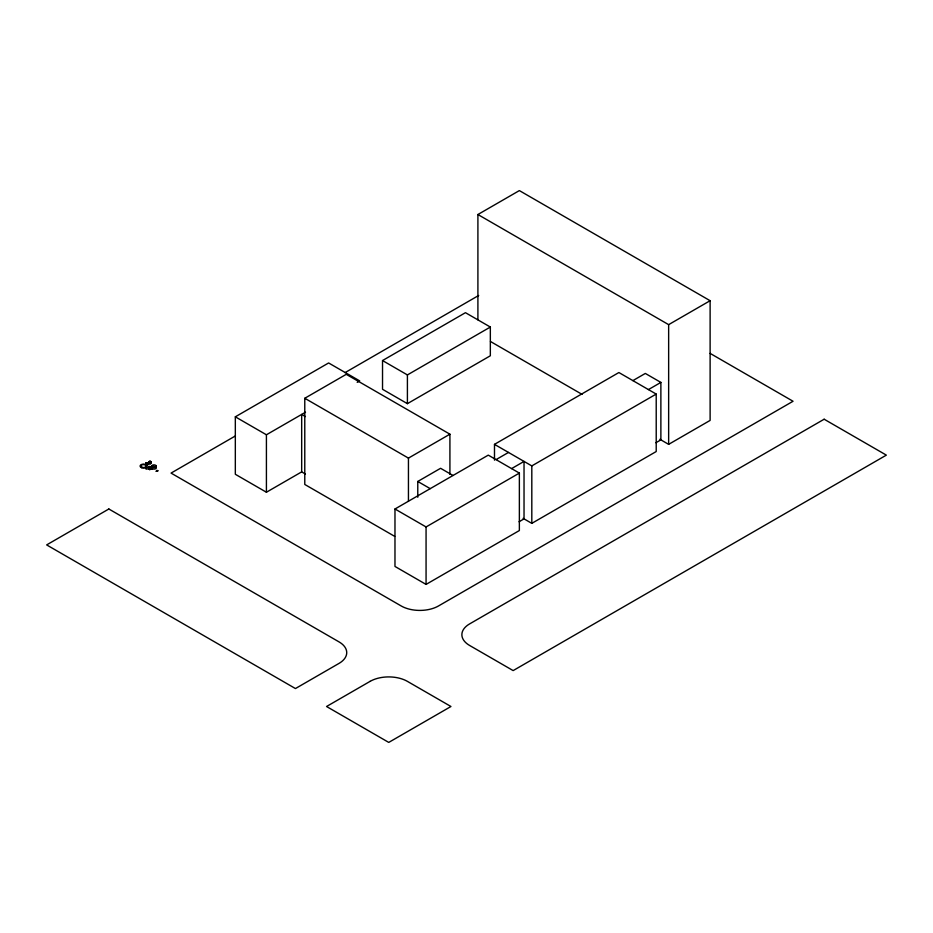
<?xml version="1.0" encoding="UTF-8"?>
<svg xmlns="http://www.w3.org/2000/svg" width="933" height="933" viewBox="0 0 933 933"><rect width="100%" height="100%" fill="white"/><g stroke="black" fill="none" stroke-linecap="round" stroke-linejoin="round"><path stroke-width="1.4" d="M148.93 469.042L148.79 467.211L148.93 469.042L149.781 469.521L151.309 468.553M477.906 319.809L477.906 214.52L519.366 190.589L710.118 300.706L710.118 420.41L668.646 444.353L659.864 439.28M146.329 462.861L148.405 463.001L148.405 464.447L147.157 465.159L145.91 464.447L145.91 463.001L147.985 462.861M148.744 461.8L149.991 461.089L151.239 461.8L151.239 463.246L149.991 463.958L148.744 463.246L148.744 461.8L149.991 462.523L151.239 461.8M148.405 463.001L147.157 463.724L145.91 463.001M149.991 463.246L151.239 462.523M301.721 471.853L266.418 492.239L235.326 474.279L235.326 416.818L328.626 362.96L359.718 380.909L357.199 382.367M148.79 467.211C150.446 465.462 150.388 468.553 148.79 468.273M150.586 467.001L148.58 466.955L149.548 466.395C153.444 466.663 150.108 469.672 148.93 467.981M151.927 468.972L151.694 468.016L151.613 468.774M235.349 435.956L171.054 473.089L401.19 605.96A26.392 15.231 0 0 0 438.51 605.96L793.05 401.26L710.118 353.385M345.047 372.629L478.687 295.469M394.706 536.37L304.776 484.46L304.776 398.274L346.248 374.331L449.916 434.183L449.916 474.396M382.53 360.558L465.462 312.683L490.338 327.051L490.338 355.776L407.406 403.662L382.53 389.294L382.53 360.558L407.406 374.926L490.338 327.051M235.326 416.818L266.418 434.778L305.511 412.211M304.776 398.274L408.444 458.115L449.916 434.183M477.906 214.52L668.646 324.649L710.118 300.706M417.774 497.266L417.774 481.463L440.586 468.296L453.018 475.48M494.49 460.156L494.49 444.353L618.894 372.535L656.214 394.076L656.214 451.537L531.81 523.355L523.098 518.328M394.974 508.998L488.274 455.129L519.366 473.089L519.366 530.539L426.066 584.408L394.974 566.448L394.974 508.998L426.066 526.947L519.366 473.089M496.041 459.619L508.485 452.435M632.889 380.617L645.321 373.433L660.879 382.413L660.879 439.863L655.899 442.743M511.599 468.599L524.031 461.415L524.031 518.876L519.063 521.745M648.435 389.586L660.879 382.413M494.49 444.353L531.81 465.905L656.214 394.076M156.243 471.2L157.945 470.873L156.429 471.293L156.732 470.407L157.794 470.617L156.324 471.247M490.455 341.478L582.064 394.367M305.406 416.584L301.674 414.427L301.674 471.888L305.406 474.046M417.774 481.463L430.218 488.647M149.047 466.687L150.085 467.293M668.646 324.649L668.646 444.353M531.81 465.905L531.81 523.355M426.066 526.947L426.066 584.408M408.444 458.115L408.444 501.219M407.406 374.926L407.406 403.662M266.418 434.778L266.418 492.239M156.243 467.48L156.243 466.092A2.367 1.365 0 0 1 153.315 467.55A2.367 1.365 0 0 1 152.009 465.439A2.367 1.365 0 0 1 155.893 465.462L156.312 466.127A1.19 0.688 0 0 1 153.957 466.267L153.828 466.103A1.178 0.676 0 0 0 151.706 466.663L151.717 469.089M151.274 467.468L151.274 468.867M149.991 461.089L149.991 463.958M150.143 468.471L150.143 469.521M149.63 466.733L149.63 467.783M149.781 468.471L149.781 469.521M149.303 467.515L149.303 468.821M147.157 463.246L147.157 465.159M151.613 467.515A2.367 1.365 0 0 0 153.828 469.124A2.367 1.365 0 0 0 156.312 467.643L155.893 466.978A2.367 1.365 0 0 0 155.484 466.71M148.732 469.019L149.548 469.497L148.732 469.019M108.846 508.998L46.65 544.907L295.446 688.554L338.994 663.41A26.392 15.231 0 0 0 338.994 641.869L108.846 508.998M370.086 681.37L326.55 706.503L388.746 742.411L450.954 706.503L407.406 681.37A26.392 15.231 0 0 0 370.086 681.37M824.154 419.22L469.614 623.909A26.392 15.231 0 0 0 469.614 645.461L513.15 670.594L886.35 455.129L824.154 419.22M146.003 468.763A1.539 0.886 0 0 0 148.557 468.331A1.539 0.886 0 0 0 146.644 467.27A1.539 0.886 0 0 0 146.003 468.763M142.096 467.305A2.542 1.469 0 0 0 145.991 466.138A2.542 1.469 0 0 0 142.282 464.774A2.542 1.469 0 0 0 142.096 467.305M141.676 467.725A3.37 1.948 0 0 0 146.831 466.138A3.37 1.948 0 0 0 141.874 464.354A3.37 1.948 0 0 0 141.676 467.725"/></g></svg>
